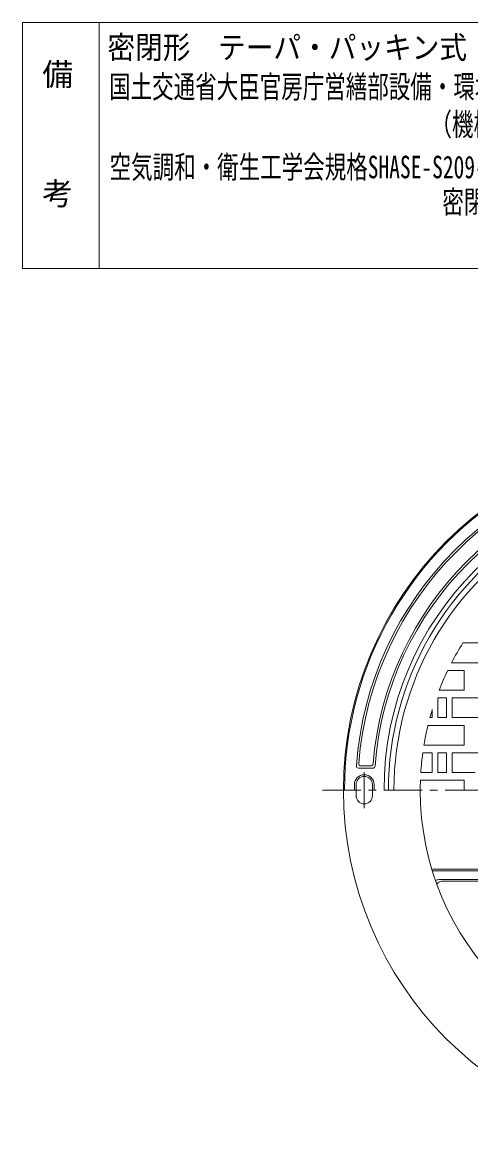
# Model space of a CAD drawing. Units: millimetres, scale not verified. Extents: x -687 to 539, y -936 to 985.
# Drawn here: x -687 to -279, y -34 to 985 of the extents above; entities that cross this region are included whole.
import ezdxf
from ezdxf.enums import TextEntityAlignment as Align

# ---------------------------------------------------------------- set-up
doc = ezdxf.new("R2010")
doc.units = ezdxf.units.MM
doc.header["$LTSCALE"] = 7
doc.linetypes.add('CHAIN1', pattern=[8, 5, -1, 1, -1])
for name, color, linetype, lineweight in [('0-1_躯体', 2, 'Continuous', 18), ('0-2_仕上', 3, 'Continuous', 18), ('F-0_F-0ﾚｲﾔ', 7, 'Continuous', 18)]:
    doc.layers.add(name, color=color, linetype=linetype, lineweight=lineweight)
doc.layers.add('F-4_F-4ﾚｲﾔ', color=2, linetype='Continuous')
doc.layers.add('F-5_F-5ﾚｲﾔ', color=2, linetype='Continuous')
doc.styles.add('ＭＳ ゴシック', font='')
doc.styles.get('ＭＳ ゴシック').set_extended_font_data('MS Gothic')

msp = doc.modelspace()

# ---------------------------------------------------------------- linework, layer by layer
at = {"layer": '0-1_躯体'}
for p, q in [((-368.076, 306.367), (-381.11, 306.367)), ((-369.925, 308.367), (-378.954, 308.367)), ((-384.9, 291.367), (-384.9, 286.367)), ((-383.4, 291.367), (-383.4, 281.367)), ((-368.4, 291.367), (-368.4, 281.367)), ((-366.9, 291.367), (-366.9, 286.367))]:
    msp.add_line(p, q, dxfattribs=at)
msp.add_circle((-74.9, 286.367), 320, dxfattribs=at)
for centre, radius, start, end in [((-74.9, 286.367), 319, 359.99998, 180.00002), ((-74.9, 286.367), 309, 94.10942, 175.89059), ((-74.9, 286.367), 307, 94.5132, 175.48682), ((-74.9, 286.367), 294, 94.65073, 175.3493), ((-74.9, 286.367), 292, 94.29144, 175.70856), ((-74.9, 286.367), 283, 0, 180), ((-74.9, 286.367), 279, 359.99998, 180.00002), ((-74.9, 286.367), 274, 359.99998, 180.00002), ((-381.11, 308.367), 2, 175.89011, 270), ((-378.954, 310.367), 2, 175.48743, 270), ((-369.925, 310.367), 2, 270, 355.34904), ((-368.076, 308.367), 2, 270, 355.70808), ((-375.9, 291.367), 9, 0, 180), ((-375.9, 291.367), 7.5, 0, 180), ((-74.9, 286.367), 249.999, 180.00002, 359.99998), ((-375.9, 281.367), 7.5, 180, 0)]:
    msp.add_arc(centre, radius, start, end, dxfattribs=at)
at = {"layer": '0-2_仕上'}
for p, q in [((-285.953, 420.367), (-267.9, 420.367)), ((-296.358, 402.367), (-267.9, 402.367)), ((-299.886, 395.367), (-284.9, 395.367)), ((-284.9, 395.367), (-284.9, 377.367)), ((-307.749, 377.367), (-284.9, 377.367)), ((-295.9, 370.367), (-267.9, 370.367)), ((-295.9, 352.367), (-295.9, 370.367)), ((-313.9, 352.367), (-313.9, 359.706)), ((-316.03, 352.367), (-313.9, 352.367)), ((-295.9, 352.367), (-267.9, 352.367)), ((-317.837, 345.367), (-284.9, 345.367)), ((-284.9, 345.367), (-284.9, 327.367)), ((-321.514, 327.367), (-284.9, 327.367)), ((-322.576, 320.367), (-313.9, 320.367)), ((-313.9, 302.367), (-313.9, 320.367)), ((-308.9, 302.367), (-308.9, 320.367)), ((-300.9, 320.367), (-308.9, 320.367)), ((-300.9, 302.367), (-300.9, 320.367)), ((-295.899, 320.367), (-267.9, 320.367)), ((-295.899, 302.367), (-295.899, 320.367)), ((-324.387, 302.367), (-313.9, 302.367)), ((-300.9, 302.367), (-308.9, 302.367)), ((-274.9, 302.367), (-295.899, 302.367)), ((-324.737, 295.367), (-284.9, 295.367)), ((-284.9, 295.367), (-284.9, 286.367)), ((-162.914, 214.381), (-312.388, 214.381)), ((-161.4, 212.867), (-313.85, 212.867)), ((-161.4, 204.867), (-308.1, 204.867)), ((-162.914, 203.36), (-305.426, 203.36))]:
    msp.add_line(p, q, dxfattribs=at)
at = {"layer": '0-2_仕上', "linetype": 'CHAIN1'}
for p, q in [((-375.9, 302.844), (-375.9, 269.89)), ((-414.086, 286.367), (264.287, 286.367))]:
    msp.add_line(p, q, dxfattribs=at)
at = {"layer": '0-2_仕上'}
for points in [[(-308.9, 352.367), (-300.9, 352.367), (-300.9, 370.367)], [(-308.9, 352.367), (-308.9, 370.367), (-300.9, 370.367)]]:
    msp.add_lwpolyline(points, dxfattribs=at)
for centre, radius, start, end in [((-74.9, 286.367), 249.999, 147.5881, 152.3544), ((-74.9, 286.367), 249.999, 154.15099, 158.65384), ((-74.9, 286.367), 249.999, 162.9409, 164.69241), ((-74.9, 286.367), 249.999, 166.34938, 170.56082), ((-74.9, 286.367), 249.999, 172.18356, 176.33054), ((-74.9, 286.367), 249.999, 177.93687, 180), ((-312.388, 219.381), 5, 245.72159, 270), ((-308.1, 199.867), 5, 90, 124.55069), ((-305.426, 198.36), 5, 90, 150.92543)]:
    msp.add_arc(centre, radius, start, end, dxfattribs=at)
at = {"layer": 'F-0_F-0ﾚｲﾔ'}
for p, q in [((537.6, 985.367), (-687.4, 985.367)), ((-687.4, 761.367), (-687.4, 985.367)), ((-617.4, 761.367), (-617.4, 985.367)), ((537.6, 761.367), (-687.4, 761.367))]:
    msp.add_line(p, q, dxfattribs=at)

# ---------------------------------------------------------------- texts
at = {"layer": 'F-4_F-4ﾚｲﾔ', "color": 4, "style": 'ＭＳ ゴシック', "width": 0.9}
msp.add_text('密閉形\u3000テーパ・パッキン式', height=20.53, dxfattribs=at).set_placement((-609.92, 946.183), align=Align.BOTTOM_LEFT)
at = {"layer": 'F-4_F-4ﾚｲﾔ', "style": 'ＭＳ ゴシック'}
for s, p in [('備', (-669.253, 921.639)), ('考', (-669.253, 812.968))]:
    msp.add_text(s, height=20.53, dxfattribs=at).set_placement(p, align=Align.BOTTOM_LEFT)
at = {"layer": 'F-4_F-4ﾚｲﾔ', "color": 3, "style": 'ＭＳ ゴシック', "width": 0.7}
for s, p in [('国土交通省大臣官房庁営繕部設備・環境課監修公共建築設備工事標準図', (-608.358, 910.384)), ('（機械設備工事編）記号：ＷＰＭ－Ｂ', (-315.608, 876.093))]:
    msp.add_text(s, height=20.53, dxfattribs=at).set_placement(p, align=Align.BOTTOM_LEFT)
at = {"layer": 'F-5_F-5ﾚｲﾔ', "color": 3, "style": 'ＭＳ ゴシック', "width": 0.7}
for s, p in [('空気調和・衛生工学会規格SHASE-S209-2009', (-607.949, 837.264)), ('密閉形（テーパ・パッキン式）500K', (-304.763, 805.495))]:
    msp.add_text(s, height=20.53, dxfattribs=at).set_placement(p, align=Align.BOTTOM_LEFT)

doc.saveas('drawing.dxf')
